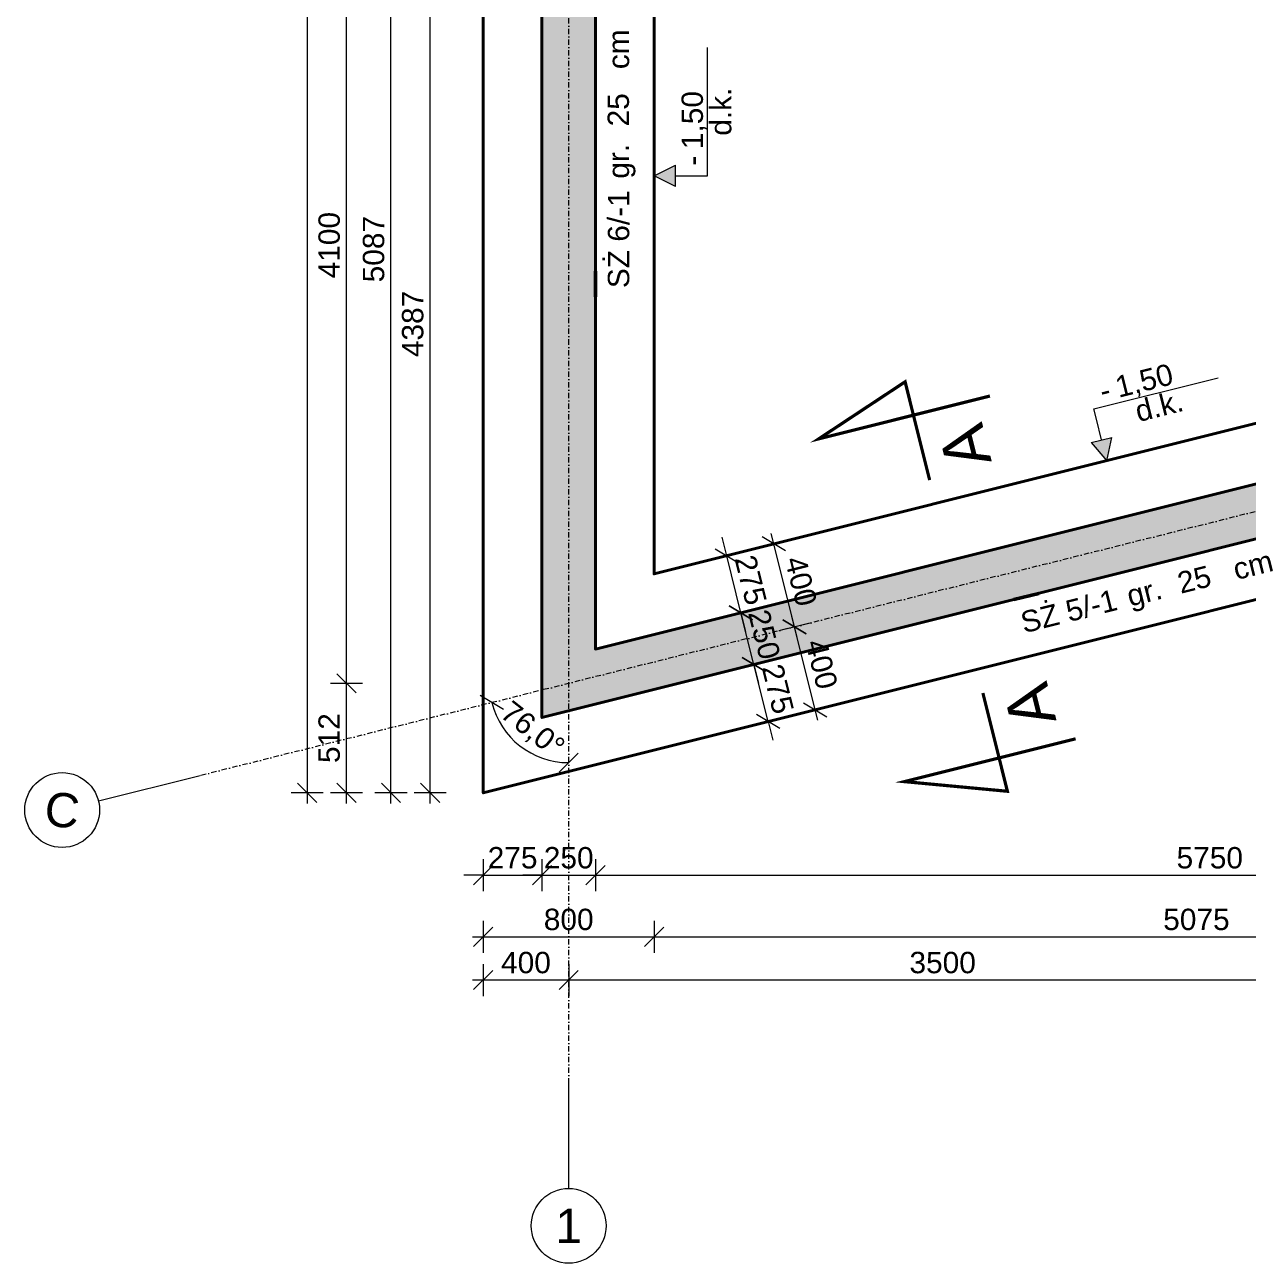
# Model space of a CAD drawing. Header units: millimetres. Extents: x 647 to 146539, y -131215 to 59.
# Drawn here: x 8462 to 14187, y -25154 to -19360 of the extents above; entities that cross this region are included whole.
import ezdxf
from ezdxf.enums import TextEntityAlignment as Align

# ---------------------------------------------------------------- set-up
doc = ezdxf.new("R2010")
doc.units = ezdxf.units.MM
doc.linetypes.add('DASHDOT', pattern=[1, 0.5, -0.25, 0, -0.25])
doc.layers.get('Defpoints').update_dxf_attribs({"color": 2, "lineweight": 50})
for name, color, linetype, lineweight in [('G-Bloki', 221, 'Continuous', 5), ('G-Cienka', 4, 'Continuous', 9), ('G-Elementy konstrukcyjne', 1, 'Continuous', 40), ('G-Kreskowanie', 9, 'Continuous', 5), ('G-Opisy', 2, 'Continuous', 18), ('G-Osie', 6, 'DASHDOT', 9), ('G-Wymiary', 4, 'Continuous', 9)]:
    doc.layers.add(name, color=color, linetype=linetype, lineweight=lineweight)
doc.styles.add('Arial-GG', font='arial.ttf')
doc.dimstyles.new('W-1 do 50-GG mm', dxfattribs={"dimscale": 50, "dimtxt": 2, "dimasz": 1.8, "dimexe": 1.5, "dimexo": 0, "dimgap": 0.6, "dimtad": 1, "dimdec": 1, "dimrnd": 1, "dimtxsty": 'Arial-GG', "dimblk": 'OBLIQUE', "dimcen": 0, "dimdle": 1, "dimclrd": 4, "dimclre": 4, "dimclrt": 7, "dimadec": 1, "dimazin": 0, "dimtfac": 1, "dimtdec": 1, "dimtix": 1, "dimtmove": 0, "dimatfit": 2, "dimfxl": 1.5, "dimfxlon": 1, "dimlwd": -1, "dimlwe": -1, "dimarcsym": 0})

# ---------------------------------------------------------------- blocks, each defined once
blk = doc.blocks.new('*U125')
at = {"layer": 'G-Cienka', "ltscale": 0.8}
blk.add_lwpolyline([(490.2, 0), (0, 0)], dxfattribs=at)
blk.add_circle((665.2, 0), 175, dxfattribs=at)
at = {"layer": 'G-Opisy', "ltscale": 0.8, "style": 'Arial-GG'}
blk.add_attdef('OS', text='', height=160, rotation=90, dxfattribs=at).set_placement((665.2, 0), align=Align.MIDDLE_CENTER)
blk = doc.blocks.new('*U124')
at = {"layer": 'G-Cienka', "ltscale": 0.8}
blk.add_lwpolyline([(-475.6, -118.9), (0, 0)], dxfattribs=at)
blk.add_circle((-645.4, -161.3), 175, dxfattribs=at)
at = {"layer": 'G-Opisy', "ltscale": 0.8, "style": 'Arial-GG'}
blk.add_attdef('OS', text='', height=160, rotation=353.37653, dxfattribs=at).set_placement((-645.4, -161.3), align=Align.MIDDLE_CENTER)
blk = doc.blocks.new('*U133')
at = {"layer": 'G-Opisy'}
blk.add_hatch(color=256, dxfattribs=at).paths.add_polyline_path([(-72.8, 84.9), (0, 0), (24.3, 109.1), (-24.3, 97)])
for p, q in [((-60.6, 242.5), (521.5, 388.1)), ((-72.8, 84.9), (24.3, 109.1)), ((-97, -24.3), (97, 24.3))]:
    blk.add_line(p, q, dxfattribs=at)
at = {"layer": 'G-Opisy', "ltscale": 0.04}
for points in [[(-24.3, 97), (-48.5, 194), (-60.6, 242.5)], [(-72.8, 84.9), (0, 0), (24.3, 109.1)]]:
    blk.add_lwpolyline(points, dxfattribs=at)
at = {"layer": 'G-Opisy', "ltscale": 2, "style": 'Arial-GG'}
for tag, p in [('RZEDNA', (43, 342.4)), ('ZNAK', (-31.4, 323.8))]:
    blk.add_attdef(tag, text='', height=100, rotation=14.03624, dxfattribs=at).set_placement(p, align=Align.MIDDLE_LEFT)
blk.add_attdef('POLOZENIE', text='', height=100, rotation=14.03624, dxfattribs=at).set_placement((245.2, 256), align=Align.MIDDLE_CENTER)
blk = doc.blocks.new('*U137')
at = {"layer": 'G-Opisy'}
blk.add_hatch(color=256, dxfattribs=at).paths.add_polyline_path([(100, -50), (0, 0), (100, 50), (100, 0)])
for p, q in [((250, 0), (250, 600)), ((0, -100), (0, 100)), ((100, -50), (100, 50))]:
    blk.add_line(p, q, dxfattribs=at)
at = {"layer": 'G-Opisy', "ltscale": 0.04}
for points in [[(100, -50), (0, 0), (100, 50)], [(100, 0), (200, 0), (250, 0)]]:
    blk.add_lwpolyline(points, dxfattribs=at)
at = {"layer": 'G-Opisy', "ltscale": 2, "style": 'Arial-GG'}
for tag, p in [('RZEDNA', (178.2, 124.7)), ('ZNAK', (178.2, 48.1))]:
    blk.add_attdef(tag, text='', height=100, rotation=90, dxfattribs=at).set_placement(p, align=Align.MIDDLE_LEFT)
blk.add_attdef('POLOZENIE', text='', height=100, rotation=90, dxfattribs=at).set_placement((311.1, 300), align=Align.MIDDLE_CENTER)
blk = doc.blocks.new('*U163')
at = {"ltscale": 2}
blk.add_point((0, 0), dxfattribs=at)
at = {"layer": 'Defpoints'}
blk.add_lwpolyline([(0, 380.1), (0, 259.7)], dxfattribs=at)
at = {"layer": 'G-Opisy', "insert": (-123, -521.8), "char_height": 100, "width": 2920.171, "attachment_point": 5, "rotation": 270, "style": 'Arial-GG'}
blk.add_mtext('gr.         cm', dxfattribs=at)
at = {"layer": 'G-Opisy', "ltscale": 2, "style": 'Arial-GG'}
blk.add_attdef('NAZWA', text='', height=100, rotation=270, dxfattribs=at).set_placement((-158.3, -118.4), align=Align.RIGHT)
blk.add_attdef('GR', text='', height=100, rotation=270, dxfattribs=at).set_placement((-157, -494.8), align=Align.CENTER)
blk = doc.blocks.new('_Oblique')
at = {"color": 0, "linetype": 'ByBlock', "lineweight": -2}
blk.add_line((-0.5, -0.5), (0.5, 0.5), dxfattribs=at)
blk = doc.blocks.new('*D310')
at = {"layer": 'Defpoints', "color": 0, "ltscale": 2, "transparency": 16777216}
for p in [(10882.5, -22601.5), (10607.5, -22953.7), (10882.5, -23338.9)]:
    blk.add_point(p, dxfattribs=at)
at = {"layer": 'G-Wymiary', "color": 4, "ltscale": 2, "transparency": 16777216}
for p, q in [((10607.5, -23263.9), (10607.5, -23413.9)), ((10882.5, -23263.9), (10882.5, -23413.9)), ((10607.5, -23338.9), (10517.5, -23338.9)), ((10607.5, -23338.9), (10882.5, -23338.9)), ((10882.5, -23338.9), (10972.5, -23338.9))]:
    blk.add_line(p, q, dxfattribs=at)
at = {"layer": 'G-Wymiary', "color": 4, "ltscale": 2, "transparency": 16777216, "xscale": 90, "yscale": 90, "zscale": 90}
blk.add_blockref('_Oblique', (10607.5, -23338.9), dxfattribs=at)
at = {"layer": 'G-Wymiary', "color": 4, "ltscale": 2, "transparency": 16777216, "xscale": 90, "yscale": 90, "zscale": 90, "rotation": 180}
blk.add_blockref('_Oblique', (10882.5, -23338.9), dxfattribs=at)
at = {"layer": 'G-Wymiary', "color": 7, "ltscale": 2, "transparency": 16777216, "insert": (10745, -23257.8), "char_height": 100, "attachment_point": 5, "style": 'Arial-GG'}
blk.add_mtext('275', dxfattribs=at)
blk = doc.blocks.new('*D311')
at = {"layer": 'Defpoints', "color": 0, "ltscale": 2, "transparency": 16777216}
for p in [(11132.5, -22281.3), (10882.5, -22601.5), (11132.5, -23338.9)]:
    blk.add_point(p, dxfattribs=at)
at = {"layer": 'G-Wymiary', "color": 4, "ltscale": 2, "transparency": 16777216}
for p, q in [((10882.5, -23263.9), (10882.5, -23413.9)), ((11132.5, -23263.9), (11132.5, -23413.9)), ((10882.5, -23338.9), (10792.5, -23338.9)), ((10882.5, -23338.9), (11132.5, -23338.9)), ((11132.5, -23338.9), (11222.5, -23338.9))]:
    blk.add_line(p, q, dxfattribs=at)
at = {"layer": 'G-Wymiary', "color": 4, "ltscale": 2, "transparency": 16777216, "xscale": 90, "yscale": 90, "zscale": 90}
blk.add_blockref('_Oblique', (10882.5, -23338.9), dxfattribs=at)
at = {"layer": 'G-Wymiary', "color": 4, "ltscale": 2, "transparency": 16777216, "xscale": 90, "yscale": 90, "zscale": 90, "rotation": 180}
blk.add_blockref('_Oblique', (11132.5, -23338.9), dxfattribs=at)
at = {"layer": 'G-Wymiary', "color": 7, "ltscale": 2, "transparency": 16777216, "insert": (11007.5, -23257.8), "char_height": 100, "attachment_point": 5, "style": 'Arial-GG'}
blk.add_mtext('250', dxfattribs=at)
blk = doc.blocks.new('*D312')
at = {"layer": 'Defpoints', "color": 0, "ltscale": 2, "transparency": 16777216}
for p in [(16882.5, -20843.8), (11132.5, -22281.3), (16882.5, -23338.9)]:
    blk.add_point(p, dxfattribs=at)
at = {"layer": 'G-Wymiary', "color": 4, "ltscale": 2, "transparency": 16777216}
for p, q in [((11132.5, -23263.9), (11132.5, -23413.9)), ((16882.5, -23263.9), (16882.5, -23413.9)), ((11082.5, -23338.9), (16932.5, -23338.9))]:
    blk.add_line(p, q, dxfattribs=at)
at = {"layer": 'G-Wymiary', "color": 4, "ltscale": 2, "transparency": 16777216, "xscale": 90, "yscale": 90, "zscale": 90, "rotation": 180}
blk.add_blockref('_Oblique', (11132.5, -23338.9), dxfattribs=at)
at = {"layer": 'G-Wymiary', "color": 4, "ltscale": 2, "transparency": 16777216, "xscale": 90, "yscale": 90, "zscale": 90}
blk.add_blockref('_Oblique', (16882.5, -23338.9), dxfattribs=at)
at = {"layer": 'G-Wymiary', "color": 7, "ltscale": 2, "transparency": 16777216, "insert": (14007.5, -23257.8), "char_height": 100, "attachment_point": 5, "style": 'Arial-GG'}
blk.add_mtext('5750', dxfattribs=at)
blk = doc.blocks.new('*D318')
at = {"layer": 'Defpoints', "color": 0, "ltscale": 2, "transparency": 16777216}
for p in [(11407.5, -21929.1), (10607.5, -22953.7), (11407.5, -23627.2)]:
    blk.add_point(p, dxfattribs=at)
at = {"layer": 'G-Wymiary', "color": 4, "ltscale": 2, "transparency": 16777216}
for p, q in [((10607.5, -23552.2), (10607.5, -23702.2)), ((11407.5, -23552.2), (11407.5, -23702.2)), ((10557.5, -23627.2), (11457.5, -23627.2))]:
    blk.add_line(p, q, dxfattribs=at)
at = {"layer": 'G-Wymiary', "color": 4, "ltscale": 2, "transparency": 16777216, "xscale": 90, "yscale": 90, "zscale": 90, "rotation": 180}
blk.add_blockref('_Oblique', (10607.5, -23627.2), dxfattribs=at)
at = {"layer": 'G-Wymiary', "color": 4, "ltscale": 2, "transparency": 16777216, "xscale": 90, "yscale": 90, "zscale": 90}
blk.add_blockref('_Oblique', (11407.5, -23627.2), dxfattribs=at)
at = {"layer": 'G-Wymiary', "color": 7, "ltscale": 2, "transparency": 16777216, "insert": (11007.5, -23546.2), "char_height": 100, "attachment_point": 5, "style": 'Arial-GG'}
blk.add_mtext('800', dxfattribs=at)
blk = doc.blocks.new('*D319')
at = {"layer": 'Defpoints', "color": 0, "ltscale": 2, "transparency": 16777216}
for p in [(16482.5, -20531.5), (11407.5, -21929.1), (16482.5, -23627.2)]:
    blk.add_point(p, dxfattribs=at)
at = {"layer": 'G-Wymiary', "color": 4, "ltscale": 2, "transparency": 16777216}
for p, q in [((11407.5, -23552.2), (11407.5, -23702.2)), ((16482.5, -23552.2), (16482.5, -23702.2)), ((11357.5, -23627.2), (16532.5, -23627.2))]:
    blk.add_line(p, q, dxfattribs=at)
at = {"layer": 'G-Wymiary', "color": 4, "ltscale": 2, "transparency": 16777216, "xscale": 90, "yscale": 90, "zscale": 90, "rotation": 180}
blk.add_blockref('_Oblique', (11407.5, -23627.2), dxfattribs=at)
at = {"layer": 'G-Wymiary', "color": 4, "ltscale": 2, "transparency": 16777216, "xscale": 90, "yscale": 90, "zscale": 90}
blk.add_blockref('_Oblique', (16482.5, -23627.2), dxfattribs=at)
at = {"layer": 'G-Wymiary', "color": 7, "ltscale": 2, "transparency": 16777216, "insert": (13945, -23546.2), "char_height": 100, "attachment_point": 5, "style": 'Arial-GG'}
blk.add_mtext('5075', dxfattribs=at)
blk = doc.blocks.new('*D326')
at = {"layer": 'Defpoints', "color": 0, "ltscale": 2, "transparency": 16777216}
for p in [(14507.5, -22107.5), (11007.5, -22982.5), (11007.5, -23829.2)]:
    blk.add_point(p, dxfattribs=at)
at = {"layer": 'G-Wymiary', "color": 4, "ltscale": 2, "transparency": 16777216}
for p, q in [((11007.5, -23754.2), (11007.5, -23904.2)), ((14507.5, -23754.2), (14507.5, -23904.2)), ((14557.5, -23829.2), (10957.5, -23829.2))]:
    blk.add_line(p, q, dxfattribs=at)
at = {"layer": 'G-Wymiary', "color": 4, "ltscale": 2, "transparency": 16777216, "xscale": 90, "yscale": 90, "zscale": 90, "rotation": 180}
blk.add_blockref('_Oblique', (11007.5, -23829.2), dxfattribs=at)
at = {"layer": 'G-Wymiary', "color": 4, "ltscale": 2, "transparency": 16777216, "xscale": 90, "yscale": 90, "zscale": 90}
blk.add_blockref('_Oblique', (14507.5, -23829.2), dxfattribs=at)
at = {"layer": 'G-Wymiary', "color": 7, "ltscale": 2, "transparency": 16777216, "insert": (12757.5, -23748.1), "char_height": 100, "attachment_point": 5, "style": 'Arial-GG'}
blk.add_mtext('3500', dxfattribs=at)
blk = doc.blocks.new('*D327')
at = {"layer": 'Defpoints', "color": 0, "ltscale": 2, "transparency": 16777216}
for p in [(10607.5, -22953.7), (11007.5, -22982.5), (10607.5, -23829.2)]:
    blk.add_point(p, dxfattribs=at)
at = {"layer": 'G-Wymiary', "color": 4, "ltscale": 2, "transparency": 16777216}
for p, q in [((10607.5, -23754.2), (10607.5, -23904.2)), ((11007.5, -23754.2), (11007.5, -23904.2)), ((11057.5, -23829.2), (10557.5, -23829.2))]:
    blk.add_line(p, q, dxfattribs=at)
at = {"layer": 'G-Wymiary', "color": 4, "ltscale": 2, "transparency": 16777216, "xscale": 90, "yscale": 90, "zscale": 90, "rotation": 180}
blk.add_blockref('_Oblique', (10607.5, -23829.2), dxfattribs=at)
at = {"layer": 'G-Wymiary', "color": 4, "ltscale": 2, "transparency": 16777216, "xscale": 90, "yscale": 90, "zscale": 90}
blk.add_blockref('_Oblique', (11007.5, -23829.2), dxfattribs=at)
at = {"layer": 'G-Wymiary', "color": 7, "ltscale": 2, "transparency": 16777216, "insert": (10807.5, -23748.1), "char_height": 100, "attachment_point": 5, "style": 'Arial-GG'}
blk.add_mtext('400', dxfattribs=at)
blk = doc.blocks.new('*D328')
at = {"layer": 'Defpoints', "color": 0, "ltscale": 2, "transparency": 16777216}
for p in [(12666.9, -22155.4), (11874.2, -22353.5), (12733.6, -22422.2)]:
    blk.add_point(p, dxfattribs=at)
at = {"layer": 'G-Wymiary', "color": 4, "ltscale": 2, "transparency": 16777216}
for p, q in [((11874.2, -22353.5), (11852.4, -22266.2)), ((11947, -22335.3), (11801.5, -22371.7)), ((11940.9, -22620.3), (11874.2, -22353.5)), ((12013.7, -22602.1), (11868.2, -22638.5)), ((11940.9, -22620.3), (11962.8, -22707.6))]:
    blk.add_line(p, q, dxfattribs=at)
at = {"layer": 'G-Wymiary', "color": 4, "ltscale": 2, "transparency": 16777216, "xscale": 90, "yscale": 90, "zscale": 90}
for p, rotation in [((11874.2, -22353.5), 284.0362434679029), ((11940.9, -22620.3), 104.0362434679029)]:
    blk.add_blockref('_Oblique', p, dxfattribs=dict(at, rotation=rotation))
at = {"layer": 'G-Wymiary', "color": 7, "ltscale": 2, "transparency": 16777216, "insert": (11986.2, -22467.3), "char_height": 100, "attachment_point": 5, "rotation": 284.03624, "style": 'Arial-GG'}
blk.add_mtext('275', dxfattribs=at)
blk = doc.blocks.new('*D329')
at = {"layer": 'Defpoints', "color": 0, "ltscale": 2, "transparency": 16777216}
for p in [(12432.5, -21956.3), (11813.6, -22111), (12666.9, -22155.4)]:
    blk.add_point(p, dxfattribs=at)
at = {"layer": 'G-Wymiary', "color": 4, "ltscale": 2, "transparency": 16777216}
for p, q in [((11813.6, -22111), (11791.8, -22023.7)), ((11886.4, -22092.8), (11740.9, -22129.2)), ((11874.2, -22353.5), (11813.6, -22111)), ((11947, -22335.3), (11801.5, -22371.7)), ((11874.2, -22353.5), (11896.1, -22440.8))]:
    blk.add_line(p, q, dxfattribs=at)
at = {"layer": 'G-Wymiary', "color": 4, "ltscale": 2, "transparency": 16777216, "xscale": 90, "yscale": 90, "zscale": 90}
for p, rotation in [((11813.6, -22111), 284.0362434727811), ((11874.2, -22353.5), 104.0362434727812)]:
    blk.add_blockref('_Oblique', p, dxfattribs=dict(at, rotation=rotation))
at = {"layer": 'G-Wymiary', "color": 7, "ltscale": 2, "transparency": 16777216, "insert": (11922.6, -22212.6), "char_height": 100, "attachment_point": 5, "rotation": 284.03624, "style": 'Arial-GG'}
blk.add_mtext('250', dxfattribs=at)
blk = doc.blocks.new('*D330')
at = {"layer": 'Defpoints', "color": 0, "ltscale": 2, "transparency": 16777216}
for p in [(11746.9, -21844.2), (11407.5, -21929.1), (12432.5, -21956.3)]:
    blk.add_point(p, dxfattribs=at)
at = {"layer": 'G-Wymiary', "color": 4, "ltscale": 2, "transparency": 16777216}
for p, q in [((11746.9, -21844.2), (11725.1, -21756.9)), ((11674.2, -21862.4), (11819.7, -21826)), ((11813.6, -22111), (11746.9, -21844.2)), ((11886.4, -22092.8), (11740.9, -22129.2)), ((11813.6, -22111), (11835.4, -22198.3))]:
    blk.add_line(p, q, dxfattribs=at)
at = {"layer": 'G-Wymiary', "color": 4, "ltscale": 2, "transparency": 16777216, "xscale": 90, "yscale": 90, "zscale": 90}
for p, rotation in [((11746.9, -21844.2), 284.0362434727811), ((11813.6, -22111), 104.0362434727812)]:
    blk.add_blockref('_Oblique', p, dxfattribs=dict(at, rotation=rotation))
at = {"layer": 'G-Wymiary', "color": 7, "ltscale": 2, "transparency": 16777216, "insert": (11858.9, -21957.9), "char_height": 100, "attachment_point": 5, "rotation": 284.03624, "style": 'Arial-GG'}
blk.add_mtext('275', dxfattribs=at)
blk = doc.blocks.new('*D331')
at = {"layer": 'Defpoints', "color": 0, "ltscale": 2, "transparency": 16777216}
for p in [(12064.1, -22177.2), (12153.3, -22154.9), (12250.3, -22543)]:
    blk.add_point(p, dxfattribs=at)
at = {"layer": 'G-Wymiary', "color": 4, "ltscale": 2, "transparency": 16777216}
for p, q in [((12173.2, -22613.8), (12051.9, -22128.7)), ((12136.8, -22159), (11991.3, -22195.4)), ((12233.8, -22547.1), (12088.3, -22583.5))]:
    blk.add_line(p, q, dxfattribs=at)
at = {"layer": 'G-Wymiary', "color": 4, "ltscale": 2, "transparency": 16777216, "xscale": 90, "yscale": 90, "zscale": 90}
for p, rotation in [((12064.1, -22177.2), 104.0362434679144), ((12161.1, -22565.3), 284.0362434679143)]:
    blk.add_blockref('_Oblique', p, dxfattribs=dict(at, rotation=rotation))
at = {"layer": 'G-Wymiary', "color": 7, "ltscale": 2, "transparency": 16777216, "insert": (12191.2, -22351.6), "char_height": 100, "attachment_point": 5, "rotation": 284.03624, "style": 'Arial-GG'}
blk.add_mtext('400', dxfattribs=at)
blk = doc.blocks.new('*D332')
at = {"layer": 'Defpoints', "color": 0, "ltscale": 2, "transparency": 16777216}
for p in [(11967.1, -21789.2), (11407.5, -21929.1), (12153.3, -22154.9)]:
    blk.add_point(p, dxfattribs=at)
at = {"layer": 'G-Wymiary', "color": 4, "ltscale": 2, "transparency": 16777216}
for p, q in [((11894.3, -21807.4), (12039.8, -21771)), ((12076.2, -22225.7), (11954.9, -21740.7)), ((12136.8, -22159), (11991.3, -22195.4))]:
    blk.add_line(p, q, dxfattribs=at)
at = {"layer": 'G-Wymiary', "color": 4, "ltscale": 2, "transparency": 16777216, "xscale": 90, "yscale": 90, "zscale": 90}
for p, rotation in [((11967.1, -21789.2), 104.0362434727812), ((12064.1, -22177.2), 284.0362434727811)]:
    blk.add_blockref('_Oblique', p, dxfattribs=dict(at, rotation=rotation))
at = {"layer": 'G-Wymiary', "color": 7, "ltscale": 2, "transparency": 16777216, "insert": (12094.2, -21963.5), "char_height": 100, "attachment_point": 5, "rotation": 284.03624, "style": 'Arial-GG'}
blk.add_mtext('400', dxfattribs=at)
blk = doc.blocks.new('*U160')
at = {"ltscale": 2}
blk.add_point((0, 0), dxfattribs=at)
at = {"layer": 'Defpoints'}
blk.add_lwpolyline([(0, 380.1), (0, 259.7)], dxfattribs=at)
at = {"layer": 'G-Opisy', "insert": (-129.3, -488.5), "char_height": 100, "width": 2920.171, "attachment_point": 5, "rotation": 270, "style": 'Arial-GG'}
blk.add_mtext('gr.         cm', dxfattribs=at)
at = {"layer": 'G-Opisy', "ltscale": 2, "style": 'Arial-GG'}
blk.add_attdef('NAZWA', text='', height=100, rotation=270, dxfattribs=at).set_placement((-164.6, -85.2), align=Align.RIGHT)
blk.add_attdef('GR', text='', height=100, rotation=270, dxfattribs=at).set_placement((-163.3, -461.5), align=Align.CENTER)
blk = doc.blocks.new('*D333')
at = {"layer": 'Defpoints', "color": 0, "ltscale": 2, "transparency": 16777216}
for p in [(10359, -18566.4), (10882.5, -18566.4), (10607.5, -22953.7)]:
    blk.add_point(p, dxfattribs=at)
at = {"layer": 'G-Wymiary', "color": 4, "ltscale": 2, "transparency": 16777216}
for p, q in [((10359, -23003.7), (10359, -18516.4)), ((10434, -18566.4), (10284, -18566.4)), ((10434, -22953.7), (10284, -22953.7))]:
    blk.add_line(p, q, dxfattribs=at)
at = {"layer": 'G-Wymiary', "color": 4, "ltscale": 2, "transparency": 16777216, "xscale": 90, "yscale": 90, "zscale": 90}
for p, rotation in [((10359, -18566.4), 90), ((10359, -22953.7), 270)]:
    blk.add_blockref('_Oblique', p, dxfattribs=dict(at, rotation=rotation))
at = {"layer": 'G-Wymiary', "color": 7, "ltscale": 2, "transparency": 16777216, "insert": (10277.9, -20760), "char_height": 100, "attachment_point": 5, "rotation": 90, "style": 'Arial-GG'}
blk.add_mtext('4387', dxfattribs=at)
blk = doc.blocks.new('*D336')
at = {"layer": 'Defpoints', "color": 0, "ltscale": 2, "transparency": 16777216}
for p in [(10175.9, -17866.4), (10745, -17866.4), (10607.5, -22953.7)]:
    blk.add_point(p, dxfattribs=at)
at = {"layer": 'G-Wymiary', "color": 4, "ltscale": 2, "transparency": 16777216}
for p, q in [((10175.9, -23003.7), (10175.9, -17816.4)), ((10250.9, -17866.4), (10100.9, -17866.4)), ((10250.9, -22953.7), (10100.9, -22953.7))]:
    blk.add_line(p, q, dxfattribs=at)
at = {"layer": 'G-Wymiary', "color": 4, "ltscale": 2, "transparency": 16777216, "xscale": 90, "yscale": 90, "zscale": 90}
for p, rotation in [((10175.9, -17866.4), 90), ((10175.9, -22953.7), 270)]:
    blk.add_blockref('_Oblique', p, dxfattribs=dict(at, rotation=rotation))
at = {"layer": 'G-Wymiary', "color": 7, "ltscale": 2, "transparency": 16777216, "insert": (10094.9, -20410), "char_height": 100, "attachment_point": 5, "rotation": 90, "style": 'Arial-GG'}
blk.add_mtext('5087', dxfattribs=at)
blk = doc.blocks.new('*D340')
at = {"layer": 'Defpoints', "color": 0, "ltscale": 2, "transparency": 16777216}
for p in [(9968.1, -22441.4), (11007.5, -22441.4), (10607.5, -22953.7)]:
    blk.add_point(p, dxfattribs=at)
at = {"layer": 'G-Wymiary', "color": 4, "ltscale": 2, "transparency": 16777216}
for p, q in [((9968.1, -23003.7), (9968.1, -22391.4)), ((10043.1, -22441.4), (9893.1, -22441.4)), ((10043.1, -22953.7), (9893.1, -22953.7))]:
    blk.add_line(p, q, dxfattribs=at)
at = {"layer": 'G-Wymiary', "color": 4, "ltscale": 2, "transparency": 16777216, "xscale": 90, "yscale": 90, "zscale": 90}
for p, rotation in [((9968.1, -22441.4), 90), ((9968.1, -22953.7), 270)]:
    blk.add_blockref('_Oblique', p, dxfattribs=dict(at, rotation=rotation))
at = {"layer": 'G-Wymiary', "color": 7, "ltscale": 2, "transparency": 16777216, "insert": (9887.1, -22697.5), "char_height": 100, "attachment_point": 5, "rotation": 90, "style": 'Arial-GG'}
blk.add_mtext('512', dxfattribs=at)
blk = doc.blocks.new('*D341')
at = {"layer": 'Defpoints', "color": 0, "ltscale": 2, "transparency": 16777216}
for p in [(9968.1, -18341.4), (11010.3, -18341.4), (11007.5, -22441.4)]:
    blk.add_point(p, dxfattribs=at)
at = {"layer": 'G-Wymiary', "color": 4, "ltscale": 2, "transparency": 16777216}
for p, q in [((9968.1, -22491.4), (9968.1, -18291.4)), ((10043.1, -18341.4), (9893.1, -18341.4)), ((10043.1, -22441.4), (9893.1, -22441.4))]:
    blk.add_line(p, q, dxfattribs=at)
at = {"layer": 'G-Wymiary', "color": 4, "ltscale": 2, "transparency": 16777216, "xscale": 90, "yscale": 90, "zscale": 90}
for p, rotation in [((9968.1, -18341.4), 90), ((9968.1, -22441.4), 270)]:
    blk.add_blockref('_Oblique', p, dxfattribs=dict(at, rotation=rotation))
at = {"layer": 'G-Wymiary', "color": 7, "ltscale": 2, "transparency": 16777216, "insert": (9887.1, -20391.4), "char_height": 100, "attachment_point": 5, "rotation": 90, "style": 'Arial-GG'}
blk.add_mtext('4100', dxfattribs=at)
blk = doc.blocks.new('*D344')
at = {"layer": 'Defpoints', "color": 0, "ltscale": 2, "transparency": 16777216}
for p in [(10607.5, -15041.4), (9783.4, -22953.7), (10607.5, -22953.7)]:
    blk.add_point(p, dxfattribs=at)
at = {"layer": 'G-Wymiary', "color": 4, "ltscale": 2, "transparency": 16777216}
for p, q in [((9783.4, -14991.4), (9783.4, -23003.7)), ((9858.4, -15041.4), (9708.4, -15041.4)), ((9858.4, -22953.7), (9708.4, -22953.7))]:
    blk.add_line(p, q, dxfattribs=at)
at = {"layer": 'G-Wymiary', "color": 4, "ltscale": 2, "transparency": 16777216, "xscale": 90, "yscale": 90, "zscale": 90}
for p, rotation in [((9783.4, -15041.4), 90), ((9783.4, -22953.7), 270)]:
    blk.add_blockref('_Oblique', p, dxfattribs=dict(at, rotation=rotation))
at = {"layer": 'G-Wymiary', "color": 7, "ltscale": 2, "transparency": 16777216, "insert": (9702.3, -18997.5), "char_height": 100, "attachment_point": 5, "rotation": 90, "style": 'Arial-GG'}
blk.add_mtext('7912', dxfattribs=at)
blk = doc.blocks.new('*D345')
at = {"layer": 'Defpoints', "color": 0, "ltscale": 2, "transparency": 16777216}
for p in [(11007.5, -13716.4), (20732.5, -20010.1), (10720.7, -22676.6), (9282.5, -22872.6), (11007.5, -24313.8)]:
    blk.add_point(p, dxfattribs=at)
at = {"layer": 'G-Wymiary', "color": 4, "ltscale": 2, "transparency": 16777216}
blk.add_arc((11007.5, -22441.4), 370.9, 194.03624, 270, dxfattribs=at)
at = {"layer": 'G-Wymiary', "color": 4, "ltscale": 2, "transparency": 16777216, "xscale": 90, "yscale": 90, "zscale": 90, "rotation": 104.0362434679264}
blk.add_blockref('_Oblique', (10647.7, -22531.3), dxfattribs=at)
at = {"layer": 'G-Wymiary', "color": 4, "ltscale": 2, "transparency": 16777216, "xscale": 90, "yscale": 90, "zscale": 90}
blk.add_blockref('_Oblique', (11007.5, -22812.2), dxfattribs=at)
at = {"layer": 'G-Wymiary', "color": 7, "ltscale": 2, "transparency": 16777216, "insert": (10834.7, -22662.7), "char_height": 100, "attachment_point": 5, "rotation": 322.01812, "style": 'Arial-GG'}
blk.add_mtext('76,0°', dxfattribs=at)
blk = doc.blocks.new('*D364')
at = {"layer": 'Defpoints', "color": 0, "ltscale": 2, "transparency": 16777216}
for p in [(19132.5, -18566.4), (19658.5, -18566.4), (10607.5, -22953.7)]:
    blk.add_point(p, dxfattribs=at)
at = {"layer": 'G-Wymiary', "color": 4, "ltscale": 2, "transparency": 16777216}
for p, q in [((19658.5, -23003.7), (19658.5, -18516.4)), ((19583.5, -18566.4), (19733.5, -18566.4)), ((19583.5, -22953.7), (19733.5, -22953.7))]:
    blk.add_line(p, q, dxfattribs=at)
at = {"layer": 'G-Wymiary', "color": 4, "ltscale": 2, "transparency": 16777216, "xscale": 90, "yscale": 90, "zscale": 90}
for p, rotation in [((19658.5, -18566.4), 90), ((19658.5, -22953.7), 270)]:
    blk.add_blockref('_Oblique', p, dxfattribs=dict(at, rotation=rotation))
at = {"layer": 'G-Wymiary', "color": 7, "ltscale": 2, "transparency": 16777216, "insert": (19577.4, -20760), "char_height": 100, "attachment_point": 5, "rotation": 90, "style": 'Arial-GG'}
blk.add_mtext('4387', dxfattribs=at)
blk = doc.blocks.new('*D369')
at = {"layer": 'Defpoints', "color": 0, "ltscale": 2, "transparency": 16777216}
for p in [(17407.5, -21253.7), (19938.7, -21253.7), (10607.5, -22953.7)]:
    blk.add_point(p, dxfattribs=at)
at = {"layer": 'G-Wymiary', "color": 4, "ltscale": 2, "transparency": 16777216}
for p, q in [((19938.7, -23003.7), (19938.7, -21203.7)), ((19863.7, -21253.7), (20013.7, -21253.7)), ((19863.7, -22953.7), (20013.7, -22953.7))]:
    blk.add_line(p, q, dxfattribs=at)
at = {"layer": 'G-Wymiary', "color": 4, "ltscale": 2, "transparency": 16777216, "xscale": 90, "yscale": 90, "zscale": 90}
for p, rotation in [((19938.7, -21253.7), 90), ((19938.7, -22953.7), 270)]:
    blk.add_blockref('_Oblique', p, dxfattribs=dict(at, rotation=rotation))
at = {"layer": 'G-Wymiary', "color": 7, "ltscale": 2, "transparency": 16777216, "insert": (19857.6, -22103.7), "char_height": 100, "attachment_point": 5, "rotation": 90, "style": 'Arial-GG'}
blk.add_mtext('1700', dxfattribs=at)
blk = doc.blocks.new('*D377')
at = {"layer": 'Defpoints', "color": 0, "ltscale": 2, "transparency": 16777216}
for p in [(17007.5, -20941.4), (11007.5, -22441.4), (20153.5, -22441.4)]:
    blk.add_point(p, dxfattribs=at)
at = {"layer": 'G-Wymiary', "color": 4, "ltscale": 2, "transparency": 16777216}
for p, q in [((20153.5, -20891.4), (20153.5, -22491.4)), ((20078.5, -20941.4), (20228.5, -20941.4)), ((20078.5, -22441.4), (20228.5, -22441.4))]:
    blk.add_line(p, q, dxfattribs=at)
at = {"layer": 'G-Wymiary', "color": 4, "ltscale": 2, "transparency": 16777216, "xscale": 90, "yscale": 90, "zscale": 90}
for p, rotation in [((20153.5, -20941.4), 90), ((20153.5, -22441.4), 270)]:
    blk.add_blockref('_Oblique', p, dxfattribs=dict(at, rotation=rotation))
at = {"layer": 'G-Wymiary', "color": 7, "ltscale": 2, "transparency": 16777216, "insert": (20072.4, -21691.4), "char_height": 100, "attachment_point": 5, "rotation": 90, "style": 'Arial-GG'}
blk.add_mtext('1500', dxfattribs=at)
blk = doc.blocks.new('*D378')
at = {"layer": 'Defpoints', "color": 0, "ltscale": 2, "transparency": 16777216}
for p in [(11007.5, -22441.4), (10607.5, -22953.7), (20153.5, -22953.7)]:
    blk.add_point(p, dxfattribs=at)
at = {"layer": 'G-Wymiary', "color": 4, "ltscale": 2, "transparency": 16777216}
for p, q in [((20153.5, -22391.4), (20153.5, -23003.7)), ((20078.5, -22441.4), (20228.5, -22441.4)), ((20078.5, -22953.7), (20228.5, -22953.7))]:
    blk.add_line(p, q, dxfattribs=at)
at = {"layer": 'G-Wymiary', "color": 4, "ltscale": 2, "transparency": 16777216, "xscale": 90, "yscale": 90, "zscale": 90}
for p, rotation in [((20153.5, -22441.4), 90), ((20153.5, -22953.7), 270)]:
    blk.add_blockref('_Oblique', p, dxfattribs=dict(at, rotation=rotation))
at = {"layer": 'G-Wymiary', "color": 7, "ltscale": 2, "transparency": 16777216, "insert": (20072.4, -22697.5), "char_height": 100, "attachment_point": 5, "rotation": 90, "style": 'Arial-GG'}
blk.add_mtext('512', dxfattribs=at)
blk = doc.blocks.new('*D379')
at = {"layer": 'Defpoints', "color": 0, "ltscale": 2, "transparency": 16777216}
for p in [(17007.5, -13716.4), (20732.5, -20010.1), (17423.5, -21542.6), (9282.5, -22872.6), (17007.5, -24313.8)]:
    blk.add_point(p, dxfattribs=at)
at = {"layer": 'G-Wymiary', "color": 4, "ltscale": 2, "transparency": 16777216}
blk.add_arc((17007.5, -20941.4), 731.1, 270, 14.03624, dxfattribs=at)
at = {"layer": 'G-Wymiary', "color": 4, "ltscale": 2, "transparency": 16777216, "xscale": 90, "yscale": 90, "zscale": 90}
for p, rotation in [((17716.8, -20764.1), 104.0362434679264), ((17007.5, -21672.5), 180)]:
    blk.add_blockref('_Oblique', p, dxfattribs=dict(at, rotation=rotation))
at = {"layer": 'G-Wymiary', "color": 7, "ltscale": 2, "transparency": 16777216, "insert": (17512.8, -21335.9), "char_height": 100, "attachment_point": 5, "rotation": 52.01812, "style": 'Arial-GG'}
blk.add_mtext('104,0°', dxfattribs=at)
blk = doc.blocks.new('*U121')
at = {"layer": 'G-Opisy', "const_width": 15}
blk.add_lwpolyline([(358.1, 89.5), (-443.1, -110.8), (39, -156), (-75.9, 303.6)], dxfattribs=at)
at = {"layer": 'G-Opisy', "style": 'Arial-GG'}
blk.add_attdef('OZNACZENIE_PRZEKROJU', text='', height=210, rotation=104.03624, dxfattribs=at).set_placement((143.4, 244, -15), align=Align.MIDDLE_CENTER)
blk = doc.blocks.new('*U122')
at = {"layer": 'G-Opisy', "const_width": 15}
blk.add_lwpolyline([(358.1, 89.5), (-443.1, -110.8), (-39, 156), (75.9, -303.6)], dxfattribs=at)
at = {"layer": 'G-Opisy', "style": 'Arial-GG'}
blk.add_attdef('OZNACZENIE_PRZEKROJU', text='', height=210, rotation=104.03624, dxfattribs=at).set_placement((241.3, -147.8, -15), align=Align.MIDDLE_CENTER)

msp = doc.modelspace()

# ---------------------------------------------------------------- hatches: boundary and pattern name
at = {"layer": 'G-Kreskowanie', "ltscale": 2}
h = msp.add_hatch(dxfattribs=at)
h.set_pattern_fill('ANSI33', color=256, scale=500, style=0)
h.set_pattern_definition([(45, (-1501731.66, 747011.36), (-88.388348, 88.388348), []), (45, (-1501643.27, 747011.36), (-88.388348, 88.388348), [62.5, -31.25])])
h.paths.add_polyline_path([(10882.47, -18566.38), (10882.47, -22601.48), (17132.47, -21038.98), (17132.47, -18566.38), (19132.47, -18566.38), (19132.47, -15316.38), (17632.47, -15316.38), (17632.47, -15566.38), (18882.47, -15566.38), (18882.47, -18316.38), (16882.47, -18316.38), (16882.47, -20843.79), (11132.47, -22281.29), (11132.47, -18566.38)])

# ---------------------------------------------------------------- linework, layer by layer
at = {"layer": 'G-Elementy konstrukcyjne', "ltscale": 2}
for points in [[(10607.47, -15041.38), (19307.47, -15041.38), (19307.47, -18841.38), (17407.47, -18841.38), (17407.47, -21253.69), (10607.47, -22953.69)], [(11407.47, -15841.38), (18607.47, -15841.38), (18607.47, -18041.38), (16607.47, -18041.38), (16607.47, -20629.07), (11407.47, -21929.07)]]:
    msp.add_lwpolyline(points, close=True, dxfattribs=at)
msp.add_lwpolyline([(10882.47, -18566.38), (10882.47, -22601.48), (17132.47, -21038.98), (17132.47, -18566.38), (19132.47, -18566.38), (19132.47, -15316.38), (17632.47, -15316.38), (17632.47, -15566.38), (18882.47, -15566.38), (18882.47, -18316.38), (16882.47, -18316.38), (16882.47, -20843.79), (11132.47, -22281.29), (11132.47, -18566.38), (10882.47, -18566.38)], dxfattribs=at)
at = {"layer": 'G-Osie', "ltscale": 50}
for p, q in [((11007.47, -24313.79), (11007.47, -13716.38)), ((20732.47, -20010.13), (9282.47, -22872.63))]:
    msp.add_line(p, q, dxfattribs=at)

# ---------------------------------------------------------------- block references
at = {"layer": 'G-Bloki', "ltscale": 2}
for name, p, rotation, values in [('*U163', (11132.47, -20252.94), 180, {'NAZWA': 'SŻ 6/-1', 'GR': '25'}), ('*U160', (13459.52, -21957.22), 104.0362434711556, {'NAZWA': 'SŻ 5/-1', 'GR': '25'}), ('*U125', (11007.47, -24313.79), 270, {'OS': '1'})]:
    msp.add_blockref(name, p, dxfattribs=dict(at, rotation=rotation)).add_auto_attribs(values)
for name, p, values in [('*U137', (11407.47, -20066.91), {'POLOZENIE': 'd.k.', 'ZNAK': '-', 'RZEDNA': '1,50'}), ('*U133', (13525.43, -21399.58), {'POLOZENIE': 'd.k.', 'ZNAK': '-', 'RZEDNA': '1,50'}), ('*U122', (12620.72, -21186.66), {'OZNACZENIE_PRZEKROJU': 'A'}), ('*U121', (13021.59, -22790.14), {'OZNACZENIE_PRZEKROJU': 'A'}), ('*U124', (9282.47, -22872.63), {'OS': 'C'})]:
    msp.add_blockref(name, p, dxfattribs=at).add_auto_attribs(values)

# ---------------------------------------------------------------- dimensions: what is measured, and where the dimension line sits
at = {"layer": 'G-Wymiary', "ltscale": 2}
for base, line1, line2, picture, middle in [((10720.73, -22676.56), ((11007.47, -24313.79), (11007.47, -13716.38)), ((20732.47, -20010.13), (9282.47, -22872.63)), '*D345', (10834.69, -22662.68)), ((17423.48, -21542.65), ((20732.47, -20010.13), (9282.47, -22872.63)), ((17007.47, -13716.38), (17007.47, -24313.79)), '*D379', (17512.76, -21335.9))]:
    dim = msp.add_angular_dim_2l(base=base, line1=line1, line2=line2, dimstyle='W-1 do 50-GG mm', dxfattribs=at)
    dim.commit()
    dim.dimension.update_dxf_attribs({"geometry": picture, "text_midpoint": middle})
for base, p1, p2, picture, middle in [((9783.35, -22953.69), (10607.47, -15041.38), (10607.47, -22953.69), '*D344', (9702.3, -18997.54)), ((10175.94, -17866.38), (10607.47, -22953.69), (10744.97, -17866.38), '*D336', (10094.89, -20410.04)), ((10359, -18566.38), (10607.47, -22953.69), (10882.47, -18566.38), '*D333', (10277.91, -20760.04)), ((19658.47, -18566.38), (10607.47, -22953.69), (19132.47, -18566.38), '*D364', (19577.38, -20760.04)), ((19938.7, -21253.69), (10607.47, -22953.69), (17407.47, -21253.69), '*D369', (19857.65, -22103.69)), ((9968.11, -22441.38), (10607.47, -22953.69), (11007.47, -22441.38), '*D340', (9887.06, -22697.54))]:
    dim = msp.add_linear_dim(base=base, p1=p1, p2=p2, angle=90, dimstyle='W-1 do 50-GG mm', dxfattribs=at)
    dim.commit()
    dim.dimension.update_dxf_attribs({"geometry": picture, "text_midpoint": middle})
for base, p1, p2, angle, picture, middle in [((9968.11, -18341.38), (11007.47, -22441.38), (11010.27, -18341.38), 90, '*D341', (9887.06, -20391.38)), ((20153.48, -22441.38), (17007.47, -20941.38), (11007.47, -22441.38), 90, '*D377', (20072.42, -21691.38)), ((11967.05, -21789.18), (12153.29, -22154.93), (11407.47, -21929.07), 284.036243, '*D332', (12094.2, -21963.55)), ((11746.92, -21844.21), (12432.47, -21956.29), (11407.47, -21929.07), 284.036243, '*D330', (11858.9, -21957.95)), ((11813.62, -22111), (12666.9, -22155.37), (12432.47, -21956.29), 284.036243, '*D329', (11922.57, -22212.61)), ((20153.48, -22953.69), (11007.47, -22441.38), (10607.47, -22953.69), 90, '*D378', (20072.42, -22697.54))]:
    dim = msp.add_linear_dim(base=base, p1=p1, p2=p2, angle=angle, dimstyle='W-1 do 50-GG mm', override={"dimtmove": 1}, dxfattribs=at)
    dim.commit()
    dim.dimension.update_dxf_attribs({"geometry": picture, "text_midpoint": middle})
for base, p1, p2, picture, middle in [((16482.47, -23627.24), (11407.47, -21929.07), (16482.47, -20531.48), '*D319', (13944.97, -23546.18)), ((16882.47, -23338.86), (11132.47, -22281.29), (16882.47, -20843.79), '*D312', (14007.47, -23257.8)), ((11007.47, -23829.18), (14507.47, -22107.54), (11007.47, -22982.54), '*D326', (12757.47, -23748.09)), ((11132.47, -23338.86), (10882.47, -22601.48), (11132.47, -22281.29), '*D311', (11007.47, -23257.8)), ((10607.47, -23829.18), (11007.47, -22982.54), (10607.47, -22953.69), '*D327', (10807.47, -23748.12))]:
    dim = msp.add_linear_dim(base=base, p1=p1, p2=p2, dimstyle='W-1 do 50-GG mm', override={"dimtmove": 1}, dxfattribs=at)
    dim.commit()
    dim.dimension.update_dxf_attribs({"geometry": picture, "text_midpoint": middle})
for base, p2, picture, middle in [((11407.47, -23627.24), (11407.47, -21929.07), '*D318', (11007.47, -23546.18)), ((10882.47, -23338.86), (10882.47, -22601.48), '*D310', (10744.97, -23257.8))]:
    dim = msp.add_linear_dim(base=base, p1=(10607.47, -22953.69), p2=p2, dimstyle='W-1 do 50-GG mm', dxfattribs=at)
    dim.commit()
    dim.dimension.update_dxf_attribs({"geometry": picture, "text_midpoint": middle})
for p1, p2, distance, picture, middle in [((12250.3, -22542.99), (12153.29, -22154.93), 91.96, '*D331', (12191.21, -22351.6)), ((12733.6, -22422.16), (12666.9, -22155.37), 817.05, '*D328', (11986.23, -22467.27))]:
    dim = msp.add_aligned_dim(p1=p1, p2=p2, distance=distance, dimstyle='W-1 do 50-GG mm', dxfattribs=at)
    dim.commit()
    dim.dimension.update_dxf_attribs({"geometry": picture, "text_midpoint": middle})

doc.saveas('drawing.dxf')
